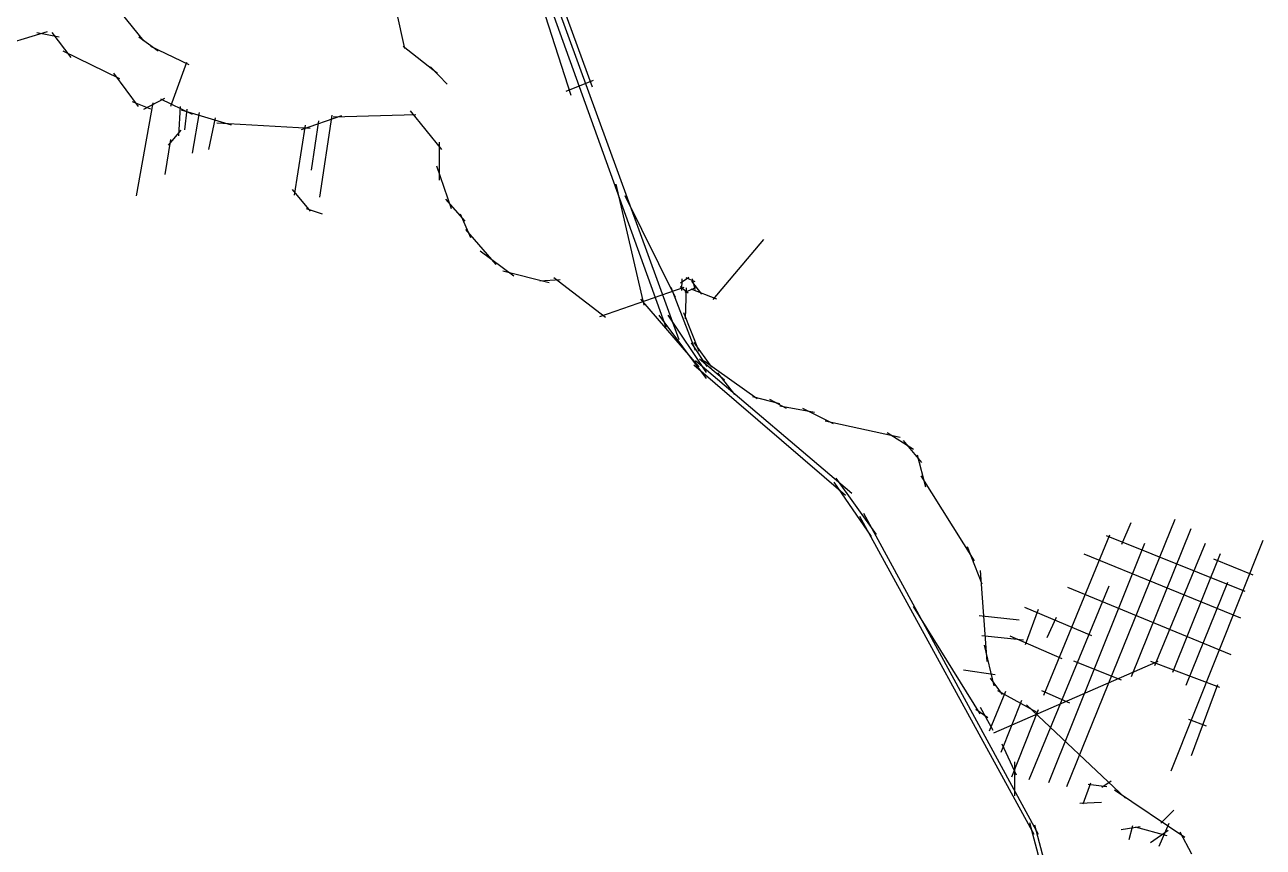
# Model space of a CAD drawing. Header units: inches. Extents: x 723419 to 759401, y 6910722 to 6968430.
# Drawn here: x 728795 to 733024, y 6931261 to 6934068 of the extents above; entities that cross this region are included whole.
import ezdxf

# ---------------------------------------------------------------- set-up
doc = ezdxf.new("R2010")
doc.units = ezdxf.units.IN
doc.header["$MEASUREMENT"] = 0

msp = doc.modelspace()

# ---------------------------------------------------------------- linework, layer by layer
for points in [[(729943.899275, 6935924.26723), (730983.8292, 6933035.77256)], [(729957.514804, 6935929.93145), (731027.780548, 6932994.12133)], [(730484.972856, 6934369.12163), (730659.790503, 6933827.72917)], [(730565.670526, 6934310.86406), (730732.021898, 6933856.30423)], [(729122.578826, 6934108.72605), (729199.846373, 6934013.69548)], [(730062.443057, 6934115.46022), (730091.517473, 6933986.8742)], [(728676.181668, 6933985.73446), (728872.635186, 6934044.86895)], [(728836.122613, 6934041.69394), (728911.925889, 6934026.61266)], [(728887.31959, 6934041.69394), (728951.613469, 6933956.36565)], [(729184.503184, 6934026.60514), (729249.912569, 6933979.26998)], [(729224.610237, 6933995.13798), (729354.400542, 6933932.14516)], [(730087.008983, 6933995.32055), (730204.296653, 6933903.15446)], [(728924.229039, 6933978.59069), (729118.301302, 6933884.13425)], [(729293.427101, 6933790.06181), (729348.632188, 6933940.3973)], [(730180.626921, 6933924.27021), (730237.264794, 6933865.14586)], [(729097.663761, 6933902.78742), (729182.198305, 6933789.28094)], [(730643.939429, 6933841.79803), (730737.205241, 6933878.83977)], [(729161.560763, 6933806.3466), (729223.870263, 6933781.34342)], [(729176.642044, 6933483.68658), (729232.601531, 6933801.58409)], [(729201.645219, 6933779.35905), (729272.685986, 6933817.856)], [(729258.398457, 6933815.07787), (729365.951797, 6933763.08714)], [(729320.707957, 6933688.47449), (729327.057969, 6933788.48719)], [(729341.345498, 6933709.90578), (729349.67989, 6933779.35905)], [(729328.248597, 6933778.16842), (729499.69894, 6933726.57456)], [(729367.936176, 6933629.34), (729391.748724, 6933768.6434)], [(729423.498787, 6933642.83377), (729446.120708, 6933750.78399)], [(729739.411919, 6933710.30266), (729877.921571, 6933757.92775)], [(729773.609383, 6933571.46228), (729799.009434, 6933739.73761)], [(729802.184441, 6933479.38709), (729844.253275, 6933759.18453)], [(729847.428281, 6933754.02514), (730129.9377, 6933761.89651)], [(730110.490786, 6933774.59654), (730217.647251, 6933642.04002)], [(729285.386011, 6933657.1213), (729328.248597, 6933708.31828)], [(729450.486341, 6933733.71833), (729768.780728, 6933715.06517)], [(729715.268642, 6933486.53086), (729753.368718, 6933725.45008)], [(729274.670365, 6933557.50548), (729293.720403, 6933676.17134)], [(730209.312859, 6933667.44007), (730210.106611, 6933537.26481)], [(730200.184716, 6933586.47741), (730250.587942, 6933440.82399)], [(729708.124877, 6933505.58089), (729769.24375, 6933431.36512)], [(730813.569484, 6933524.00916), (730908.819675, 6933111.25833)], [(730843.891034, 6933485.02192), (731016.108431, 6933138.82797)], [(729755.353097, 6933440.89014), (729810.121956, 6933422.23698)], [(730231.141028, 6933472.97093), (730297.022409, 6933397.16766)], [(730281.941129, 6933422.96458), (730316.866199, 6933342.3988)], [(730300.197416, 6933369.78323), (730403.781998, 6933249.52986)], [(731146.124941, 6933130.51122), (731318.051535, 6933334.64649)], [(730350.203766, 6933296.75808), (730464.90087, 6933211.42978)], [(730427.594546, 6933227.70169), (730585.551111, 6933188.80786)], [(730553.404172, 6933193.57037), (730622.857436, 6933198.33288)], [(730601.823019, 6933205.87352), (730778.432747, 6933069.74513)], [(731034.391415, 6933187.62966), (731061.908137, 6933206.15053)], [(731038.624757, 6933160.64211), (731039.153924, 6933200.85886)], [(731052.383118, 6933205.0922), (731083.074846, 6933191.33384)], [(731071.776876, 6933192.68843), (731106.172778, 6933148.23834)], [(731073.549827, 6933201.38802), (731082.624814, 6933164.64254)], [(730758.800625, 6933071.88826), (731046.535575, 6933172.69471)], [(731001.291735, 6933172.69471), (731083.604013, 6932956.91254)], [(731033.041798, 6933174.81138), (731060.029352, 6933152.58633)], [(731050.266447, 6933154.82126), (731086.064404, 6933171.7863)], [(731050.795614, 6933064.86275), (731054.499788, 6933170.16713)], [(731068.866453, 6933167.02379), (731157.502047, 6933132.62789)], [(730897.310277, 6933131.02275), (731096.938801, 6932900.04104)], [(730960.047079, 6933076.67149), (731121.972403, 6932860.77106)], [(730990.738807, 6933076.67149), (731121.691283, 6932881.24324)], [(731043.916434, 6933085.50029), (731096.304039, 6932954.2667)], [(731070.37482, 6932982.31259), (731123.82076, 6932901.34992)], [(731079.899839, 6932983.90009), (731140.22496, 6932899.23325)], [(731080.019324, 6932907.83391), (731597.942235, 6932462.93615)], [(731085.17871, 6932921.72457), (731619.373528, 6932469.68304)], [(731098.42071, 6932927.80831), (731184.675049, 6932855.8415)], [(731115.354077, 6932921.4583), (731295.271103, 6932792.87054)], [(731160.333333, 6932880.18322), (731218.541783, 6932806.09973)], [(731279.396072, 6932799.74972), (731372.529591, 6932775.93717)], [(731337.604521, 6932790.2247), (731395.283803, 6932759.00381)], [(731373.058759, 6932767.47049), (731491.592329, 6932745.77461)], [(731450.846414, 6932759.00381), (731555.092456, 6932706.6162)], [(731528.104902, 6932716.14122), (731783.692913, 6932660.57861)], [(731740.30116, 6932675.92447), (731830.259673, 6932619.30353)], [(731794.805436, 6932649.46609), (731856.71806, 6932574.32427)], [(731842.430531, 6932600.25349), (731871.005588, 6932491.24494)], [(731564.604669, 6932520.88001), (731702.717445, 6932327.99838)], [(731855.130556, 6932528.28668), (732037.164254, 6932238.30276)], [(731557.460904, 6932507.38624), (731685.25491, 6932322.04524)], [(731644.773579, 6932391.10163), (732240.17381, 6931305.98588)], [(731658.796524, 6932400.59358), (732255.697717, 6931305.21639)], [(732353.738845, 6931468.7606), (732722.965625, 6932380.11971)], [(732541.06422, 6932295.32059), (732572.814283, 6932368.8749)], [(732573.740327, 6931843.54364), (732777.469901, 6932348.89882)], [(732274.363687, 6931780.44039), (732500.318305, 6932327.59982)], [(732291.826221, 6931481.98979), (732619.381043, 6932299.02476)], [(732488.015155, 6932325.08627), (732961.091102, 6932134.58589)], [(732709.736432, 6931521.2805), (733024.062061, 6932308.68207)], [(732013.351706, 6932287.51536), (732063.62264, 6932159.45677)], [(732411.418127, 6932261.98302), (732946.406697, 6932043.43675)], [(732654.173821, 6931881.11455), (732826.682499, 6932298.62789)], [(732715.02811, 6931858.88951), (732878.540937, 6932263.17365)], [(732854.728389, 6932245.18195), (732988.078656, 6932191.20684)], [(732057.272627, 6932205.49437), (732080.556007, 6931894.87291)], [(732224.62192, 6931492.57315), (732498.201634, 6932152.97447)], [(732355.723224, 6932148.87342), (732912.936839, 6931918.68546)], [(732761.065702, 6931814.43942), (732902.882652, 6932165.27762)], [(731828.592795, 6932082.38349), (732056.134917, 6931716.19943)], [(732054.229913, 6932051.90343), (732190.755186, 6932037.6159)], [(732208.746889, 6932079.94932), (732437.347346, 6931984.16996)], [(732212.451063, 6931952.4199), (732256.901152, 6932073.07014)], [(732286.005376, 6931976.23245), (732318.284608, 6932046.61176)], [(732062.696597, 6931983.11163), (732205.571882, 6931968.8241)], [(732158.475955, 6931982.05329), (732335.747143, 6931904.79481)], [(732071.030988, 6931950.96469), (732104.368555, 6931811.79358)], [(732103.839387, 6931650.92659), (732665.815511, 6931896.46041)], [(732376.493057, 6931896.85729), (732538.418381, 6931832.29883)], [(732638.827957, 6931895.93125), (732874.836762, 6931807.03107)], [(732000.254805, 6931866.69473), (732108.205021, 6931850.8197)], [(732091.668529, 6931837.7228), (732132.414444, 6931782.16019)], [(732089.789984, 6931658.65244), (732144.585302, 6931793.80188)], [(732117.06858, 6931796.44771), (732250.392389, 6931721.51756)], [(732266.955338, 6931795.78625), (732362.734697, 6931753.982)], [(732779.057404, 6931574.19727), (732869.545085, 6931816.55609)], [(732128.55152, 6931585.78604), (732199.618745, 6931763.11015)], [(732042.95864, 6931732.47134), (732083.043096, 6931703.4994)], [(732057.643045, 6931738.82135), (732100.108755, 6931660.63682)], [(732165.857844, 6931500.85462), (732256.742401, 6931730.64571)], [(732215.864195, 6931747.31449), (732553.208619, 6931428.62323)], [(732769.003217, 6931698.02252), (732829.328338, 6931674.73914)], [(732131.32965, 6931613.96422), (732180.542249, 6931507.60151)], [(732174.299637, 6931552.08983), (732174.961097, 6931436.33439)], [(732409.539582, 6931408.77944), (732435.733384, 6931481.01083)], [(732426.605241, 6931476.6452), (732490.105368, 6931468.31081)], [(732472.642833, 6931465.92955), (732504.789772, 6931488.1546)], [(732515.902295, 6931456.80141), (732756.805901, 6931295.66984)], [(732397.236432, 6931411.55757), (732472.245957, 6931414.73258)], [(732674.573237, 6931343.22879), (732718.229574, 6931387.282)], [(732225.621698, 6931345.14429), (732945.5147, 6928636.81096)], [(732243.084233, 6931337.73595), (732952.949507, 6928654.11475)], [(732539.238591, 6931321.00374), (732604.326221, 6931331.71939)], [(732565.829269, 6931287.66618), (732578.529295, 6931335.29127)], [(732587.260562, 6931330.92564), (732694.813902, 6931301.15995)], [(732668.6201, 6931264.2505), (732703.148294, 6931342.83191)], [(732639.251291, 6931276.95053), (732699.576412, 6931319.41624)], [(732738.946491, 6931313.13237), (732779.348446, 6931238.85045)]]:
    msp.add_lwpolyline(points)

doc.saveas('drawing.dxf')
